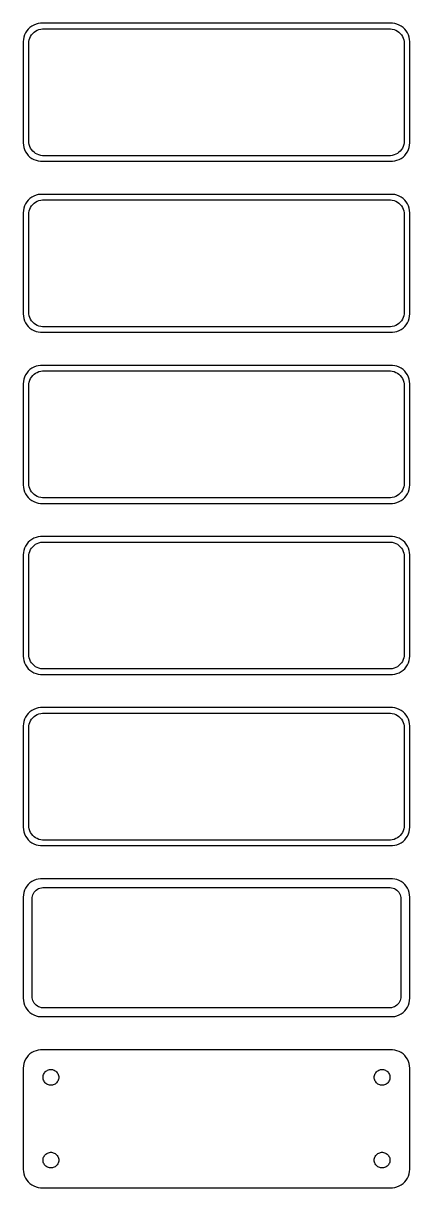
# Model space of a CAD drawing. Header units: metres. Extents: x -52 to 52, y 679 to 1367.
# Drawn here: x -52.5 to 52.5, y 678.8 to 995.2 of the extents above; entities that cross this region are included whole.
import ezdxf

# ---------------------------------------------------------------- set-up
doc = ezdxf.new("R2010")
doc.units = ezdxf.units.M

msp = doc.modelspace()

# ---------------------------------------------------------------- linework, layer by layer
for p, q in [((-50.6871, 994.103), (-51.1448, 993.673)), ((-50.1791, 994.472), (-50.6871, 994.103)), ((-49.6289, 994.774), (-50.1791, 994.472)), ((-49.0451, 995.005), (-49.6289, 994.774)), ((-48.4369, 995.161), (-49.0451, 995.005)), ((-47.8139, 995.24), (-48.4369, 995.161)), ((47.8139, 995.24), (-47.8139, 995.24)), ((48.4369, 995.161), (47.8139, 995.24)), ((49.0451, 995.005), (48.4369, 995.161)), ((49.6289, 994.774), (49.0451, 995.005)), ((50.1791, 994.472), (49.6289, 994.774)), ((50.6871, 994.103), (50.1791, 994.472)), ((51.1448, 993.673), (50.6871, 994.103)), ((-52.4606, 990.877), (-52.5, 990.25)), ((-52.3429, 991.493), (-52.4606, 990.877)), ((-52.1489, 992.091), (-52.3429, 991.493)), ((-51.8815, 992.659), (-52.1489, 992.091)), ((-51.5451, 993.189), (-51.8815, 992.659)), ((-51.1448, 993.673), (-51.5451, 993.189)), ((-50.9685, 990.251), (-50.8743, 990.745)), ((-50.8743, 990.745), (-50.7191, 991.222)), ((-50.7191, 991.222), (-50.5052, 991.677)), ((-50.5052, 991.677), (-50.2361, 992.101)), ((-50.2361, 992.101), (-49.9159, 992.488)), ((-49.9159, 992.488), (-49.5497, 992.832)), ((-49.5497, 992.832), (-49.1433, 993.127)), ((-49.1433, 993.127), (-48.7031, 993.369)), ((-48.7031, 993.369), (-48.2361, 993.554)), ((-48.2361, 993.554), (-47.7495, 993.679)), ((-47.7495, 993.679), (-47.2512, 993.742)), ((-47.2512, 993.742), (47.2512, 993.742)), ((47.2512, 993.742), (47.7495, 993.679)), ((47.7495, 993.679), (48.2361, 993.554)), ((48.2361, 993.554), (48.7031, 993.369)), ((48.7031, 993.369), (49.1433, 993.127)), ((49.1433, 993.127), (49.5497, 992.832)), ((49.5497, 992.832), (49.9159, 992.488)), ((49.9159, 992.488), (50.2361, 992.101)), ((50.2361, 992.101), (50.5052, 991.677)), ((50.5052, 991.677), (50.7191, 991.222)), ((50.7191, 991.222), (50.8743, 990.745)), ((50.8743, 990.745), (50.9685, 990.251)), ((51.5451, 993.189), (51.1448, 993.673)), ((51.8815, 992.659), (51.5451, 993.189)), ((52.1489, 992.091), (51.8815, 992.659)), ((52.3429, 991.493), (52.1489, 992.091)), ((52.4606, 990.877), (52.3429, 991.493)), ((52.5, 990.25), (52.4606, 990.877)), ((-52.5, 990.25), (-52.5, 962.75)), ((-51, 989.75), (-50.9685, 990.251)), ((-51, 963.25), (-51, 989.75)), ((50.9685, 990.251), (51, 989.75)), ((51, 989.75), (51, 963.25)), ((52.5, 962.75), (52.5, 990.25)), ((-52.5, 962.75), (-52.4606, 962.123)), ((-52.4606, 962.123), (-52.3429, 961.507)), ((-50.9685, 962.749), (-51, 963.25)), ((-50.8743, 962.255), (-50.9685, 962.749)), ((-50.7191, 961.778), (-50.8743, 962.255)), ((50.8743, 962.255), (50.7191, 961.778)), ((50.9685, 962.749), (50.8743, 962.255)), ((51, 963.25), (50.9685, 962.749)), ((52.3429, 961.507), (52.4606, 962.123)), ((52.4606, 962.123), (52.5, 962.75)), ((-52.3429, 961.507), (-52.1489, 960.909)), ((-52.1489, 960.909), (-51.8815, 960.341)), ((-51.8815, 960.341), (-51.5451, 959.811)), ((-51.5451, 959.811), (-51.1448, 959.327)), ((-51.1448, 959.327), (-50.6871, 958.897)), ((-50.5052, 961.323), (-50.7191, 961.778)), ((-50.2361, 960.899), (-50.5052, 961.323)), ((-49.9159, 960.512), (-50.2361, 960.899)), ((-49.5497, 960.168), (-49.9159, 960.512)), ((-49.1433, 959.873), (-49.5497, 960.168)), ((-48.7031, 959.631), (-49.1433, 959.873)), ((-48.2361, 959.446), (-48.7031, 959.631)), ((-47.7495, 959.321), (-48.2361, 959.446)), ((-47.2512, 959.258), (-47.7495, 959.321)), ((47.2512, 959.258), (-47.2512, 959.258)), ((47.7495, 959.321), (47.2512, 959.258)), ((48.2361, 959.446), (47.7495, 959.321)), ((48.7031, 959.631), (48.2361, 959.446)), ((49.1433, 959.873), (48.7031, 959.631)), ((49.5497, 960.168), (49.1433, 959.873)), ((49.9159, 960.512), (49.5497, 960.168)), ((50.2361, 960.899), (49.9159, 960.512)), ((50.5052, 961.323), (50.2361, 960.899)), ((50.7191, 961.778), (50.5052, 961.323)), ((50.6871, 958.897), (51.1448, 959.327)), ((51.1448, 959.327), (51.5451, 959.811)), ((51.5451, 959.811), (51.8815, 960.341)), ((51.8815, 960.341), (52.1489, 960.909)), ((52.1489, 960.909), (52.3429, 961.507)), ((-50.6871, 958.897), (-50.1791, 958.528)), ((-50.1791, 958.528), (-49.6289, 958.226)), ((-49.6289, 958.226), (-49.0451, 957.995)), ((-49.0451, 957.995), (-48.4369, 957.839)), ((-48.4369, 957.839), (-47.8139, 957.76)), ((-47.8139, 957.76), (47.8139, 957.76)), ((47.8139, 957.76), (48.4369, 957.839)), ((48.4369, 957.839), (49.0451, 957.995)), ((49.0451, 957.995), (49.6289, 958.226)), ((49.6289, 958.226), (50.1791, 958.528)), ((50.1791, 958.528), (50.6871, 958.897)), ((-51.5451, 946.689), (-51.8815, 946.159)), ((-51.1448, 947.173), (-51.5451, 946.689)), ((-50.6871, 947.603), (-51.1448, 947.173)), ((-50.1791, 947.972), (-50.6871, 947.603)), ((-49.6289, 948.274), (-50.1791, 947.972)), ((-49.9159, 945.988), (-49.5497, 946.332)), ((-49.0451, 948.505), (-49.6289, 948.274)), ((-49.5497, 946.332), (-49.1433, 946.627)), ((-49.1433, 946.627), (-48.7031, 946.869)), ((-48.4369, 948.661), (-49.0451, 948.505)), ((-48.7031, 946.869), (-48.2361, 947.054)), ((-47.8139, 948.74), (-48.4369, 948.661)), ((-48.2361, 947.054), (-47.7495, 947.179)), ((47.8139, 948.74), (-47.8139, 948.74)), ((-47.7495, 947.179), (-47.2512, 947.242)), ((-47.2512, 947.242), (47.2512, 947.242)), ((47.2512, 947.242), (47.7495, 947.179)), ((47.7495, 947.179), (48.2361, 947.054)), ((48.4369, 948.661), (47.8139, 948.74)), ((48.2361, 947.054), (48.7031, 946.869)), ((49.0451, 948.505), (48.4369, 948.661)), ((48.7031, 946.869), (49.1433, 946.627)), ((49.6289, 948.274), (49.0451, 948.505)), ((49.1433, 946.627), (49.5497, 946.332)), ((49.5497, 946.332), (49.9159, 945.988)), ((50.1791, 947.972), (49.6289, 948.274)), ((50.6871, 947.603), (50.1791, 947.972)), ((51.1448, 947.173), (50.6871, 947.603)), ((51.5451, 946.689), (51.1448, 947.173)), ((51.8815, 946.159), (51.5451, 946.689)), ((-52.4606, 944.377), (-52.5, 943.75)), ((-52.5, 943.75), (-52.5, 916.25)), ((-52.3429, 944.993), (-52.4606, 944.377)), ((-52.1489, 945.591), (-52.3429, 944.993)), ((-51.8815, 946.159), (-52.1489, 945.591)), ((-51, 943.25), (-50.9685, 943.751)), ((-51, 916.75), (-51, 943.25)), ((-50.9685, 943.751), (-50.8743, 944.245)), ((-50.8743, 944.245), (-50.7191, 944.722)), ((-50.7191, 944.722), (-50.5052, 945.177)), ((-50.5052, 945.177), (-50.2361, 945.601)), ((-50.2361, 945.601), (-49.9159, 945.988)), ((49.9159, 945.988), (50.2361, 945.601)), ((50.2361, 945.601), (50.5052, 945.177)), ((50.5052, 945.177), (50.7191, 944.722)), ((50.7191, 944.722), (50.8743, 944.245)), ((50.8743, 944.245), (50.9685, 943.751)), ((50.9685, 943.751), (51, 943.25)), ((51, 943.25), (51, 916.75)), ((52.1489, 945.591), (51.8815, 946.159)), ((52.3429, 944.993), (52.1489, 945.591)), ((52.4606, 944.377), (52.3429, 944.993)), ((52.5, 943.75), (52.4606, 944.377)), ((52.5, 916.25), (52.5, 943.75)), ((-52.5, 916.25), (-52.4606, 915.623)), ((-52.4606, 915.623), (-52.3429, 915.007)), ((-52.3429, 915.007), (-52.1489, 914.409)), ((-50.9685, 916.249), (-51, 916.75)), ((-50.8743, 915.755), (-50.9685, 916.249)), ((-50.7191, 915.278), (-50.8743, 915.755)), ((-50.5052, 914.823), (-50.7191, 915.278)), ((-50.2361, 914.399), (-50.5052, 914.823)), ((50.5052, 914.823), (50.2361, 914.399)), ((50.7191, 915.278), (50.5052, 914.823)), ((50.8743, 915.755), (50.7191, 915.278)), ((50.9685, 916.249), (50.8743, 915.755)), ((51, 916.75), (50.9685, 916.249)), ((52.1489, 914.409), (52.3429, 915.007)), ((52.3429, 915.007), (52.4606, 915.623)), ((52.4606, 915.623), (52.5, 916.25)), ((-52.1489, 914.409), (-51.8815, 913.841)), ((-51.8815, 913.841), (-51.5451, 913.311)), ((-51.5451, 913.311), (-51.1448, 912.827)), ((-51.1448, 912.827), (-50.6871, 912.397)), ((-50.6871, 912.397), (-50.1791, 912.028)), ((-49.9159, 914.012), (-50.2361, 914.399)), ((-50.1791, 912.028), (-49.6289, 911.726)), ((-49.5497, 913.668), (-49.9159, 914.012)), ((-49.6289, 911.726), (-49.0451, 911.495)), ((-49.1433, 913.373), (-49.5497, 913.668)), ((-48.7031, 913.131), (-49.1433, 913.373)), ((-49.0451, 911.495), (-48.4369, 911.339)), ((-48.2361, 912.946), (-48.7031, 913.131)), ((-47.7495, 912.821), (-48.2361, 912.946)), ((-47.2512, 912.758), (-47.7495, 912.821)), ((47.2512, 912.758), (-47.2512, 912.758)), ((47.7495, 912.821), (47.2512, 912.758)), ((48.2361, 912.946), (47.7495, 912.821)), ((48.7031, 913.131), (48.2361, 912.946)), ((48.4369, 911.339), (49.0451, 911.495)), ((49.1433, 913.373), (48.7031, 913.131)), ((49.0451, 911.495), (49.6289, 911.726)), ((49.5497, 913.668), (49.1433, 913.373)), ((49.9159, 914.012), (49.5497, 913.668)), ((49.6289, 911.726), (50.1791, 912.028)), ((50.2361, 914.399), (49.9159, 914.012)), ((50.1791, 912.028), (50.6871, 912.397)), ((50.6871, 912.397), (51.1448, 912.827)), ((51.1448, 912.827), (51.5451, 913.311)), ((51.5451, 913.311), (51.8815, 913.841)), ((51.8815, 913.841), (52.1489, 914.409)), ((-48.4369, 911.339), (-47.8139, 911.26)), ((-47.8139, 911.26), (47.8139, 911.26)), ((47.8139, 911.26), (48.4369, 911.339)), ((-49.0451, 902.005), (-49.6289, 901.774)), ((-48.4369, 902.161), (-49.0451, 902.005)), ((-47.8139, 902.24), (-48.4369, 902.161)), ((47.8139, 902.24), (-47.8139, 902.24)), ((48.4369, 902.161), (47.8139, 902.24)), ((49.0451, 902.005), (48.4369, 902.161)), ((49.6289, 901.774), (49.0451, 902.005)), ((-52.1489, 899.091), (-52.3429, 898.493)), ((-51.8815, 899.659), (-52.1489, 899.091)), ((-51.5451, 900.189), (-51.8815, 899.659)), ((-51.1448, 900.673), (-51.5451, 900.189)), ((-50.6871, 901.103), (-51.1448, 900.673)), ((-50.1791, 901.472), (-50.6871, 901.103)), ((-50.5052, 898.677), (-50.2361, 899.101)), ((-50.2361, 899.101), (-49.9159, 899.488)), ((-49.6289, 901.774), (-50.1791, 901.472)), ((-49.9159, 899.488), (-49.5497, 899.832)), ((-49.5497, 899.832), (-49.1433, 900.127)), ((-49.1433, 900.127), (-48.7031, 900.369)), ((-48.7031, 900.369), (-48.2361, 900.554)), ((-48.2361, 900.554), (-47.7495, 900.679)), ((-47.7495, 900.679), (-47.2512, 900.742)), ((-47.2512, 900.742), (47.2512, 900.742)), ((47.2512, 900.742), (47.7495, 900.679)), ((47.7495, 900.679), (48.2361, 900.554)), ((48.2361, 900.554), (48.7031, 900.369)), ((48.7031, 900.369), (49.1433, 900.127)), ((49.1433, 900.127), (49.5497, 899.832)), ((49.5497, 899.832), (49.9159, 899.488)), ((50.1791, 901.472), (49.6289, 901.774)), ((49.9159, 899.488), (50.2361, 899.101)), ((50.6871, 901.103), (50.1791, 901.472)), ((50.2361, 899.101), (50.5052, 898.677)), ((51.1448, 900.673), (50.6871, 901.103)), ((51.5451, 900.189), (51.1448, 900.673)), ((51.8815, 899.659), (51.5451, 900.189)), ((52.1489, 899.091), (51.8815, 899.659)), ((52.3429, 898.493), (52.1489, 899.091)), ((-52.4606, 897.877), (-52.5, 897.25)), ((-52.5, 897.25), (-52.5, 869.75)), ((-52.3429, 898.493), (-52.4606, 897.877)), ((-51, 896.75), (-50.9685, 897.251)), ((-51, 870.25), (-51, 896.75)), ((-50.9685, 897.251), (-50.8743, 897.745)), ((-50.8743, 897.745), (-50.7191, 898.222)), ((-50.7191, 898.222), (-50.5052, 898.677)), ((50.5052, 898.677), (50.7191, 898.222)), ((50.7191, 898.222), (50.8743, 897.745)), ((50.8743, 897.745), (50.9685, 897.251)), ((50.9685, 897.251), (51, 896.75)), ((51, 896.75), (51, 870.25)), ((52.4606, 897.877), (52.3429, 898.493)), ((52.5, 897.25), (52.4606, 897.877)), ((52.5, 869.75), (52.5, 897.25)), ((-52.5, 869.75), (-52.4606, 869.123)), ((-52.4606, 869.123), (-52.3429, 868.507)), ((-52.3429, 868.507), (-52.1489, 867.909)), ((-52.1489, 867.909), (-51.8815, 867.341)), ((-51.8815, 867.341), (-51.5451, 866.811)), ((-50.9685, 869.749), (-51, 870.25)), ((-50.8743, 869.255), (-50.9685, 869.749)), ((-50.7191, 868.778), (-50.8743, 869.255)), ((-50.5052, 868.323), (-50.7191, 868.778)), ((-50.2361, 867.899), (-50.5052, 868.323)), ((-49.9159, 867.512), (-50.2361, 867.899)), ((-49.5497, 867.168), (-49.9159, 867.512)), ((-49.1433, 866.873), (-49.5497, 867.168)), ((49.5497, 867.168), (49.1433, 866.873)), ((49.9159, 867.512), (49.5497, 867.168)), ((50.2361, 867.899), (49.9159, 867.512)), ((50.5052, 868.323), (50.2361, 867.899)), ((50.7191, 868.778), (50.5052, 868.323)), ((50.8743, 869.255), (50.7191, 868.778)), ((50.9685, 869.749), (50.8743, 869.255)), ((51, 870.25), (50.9685, 869.749)), ((51.5451, 866.811), (51.8815, 867.341)), ((51.8815, 867.341), (52.1489, 867.909)), ((52.1489, 867.909), (52.3429, 868.507)), ((52.3429, 868.507), (52.4606, 869.123)), ((52.4606, 869.123), (52.5, 869.75)), ((-51.5451, 866.811), (-51.1448, 866.327)), ((-51.1448, 866.327), (-50.6871, 865.897)), ((-50.6871, 865.897), (-50.1791, 865.528)), ((-50.1791, 865.528), (-49.6289, 865.226)), ((-49.6289, 865.226), (-49.0451, 864.995)), ((-48.7031, 866.631), (-49.1433, 866.873)), ((-49.0451, 864.995), (-48.4369, 864.839)), ((-48.2361, 866.446), (-48.7031, 866.631)), ((-48.4369, 864.839), (-47.8139, 864.76)), ((-47.7495, 866.321), (-48.2361, 866.446)), ((-47.8139, 864.76), (47.8139, 864.76)), ((-47.2512, 866.258), (-47.7495, 866.321)), ((47.2512, 866.258), (-47.2512, 866.258)), ((47.7495, 866.321), (47.2512, 866.258)), ((48.2361, 866.446), (47.7495, 866.321)), ((47.8139, 864.76), (48.4369, 864.839)), ((48.7031, 866.631), (48.2361, 866.446)), ((48.4369, 864.839), (49.0451, 864.995)), ((49.1433, 866.873), (48.7031, 866.631)), ((49.0451, 864.995), (49.6289, 865.226)), ((49.6289, 865.226), (50.1791, 865.528)), ((50.1791, 865.528), (50.6871, 865.897)), ((50.6871, 865.897), (51.1448, 866.327)), ((51.1448, 866.327), (51.5451, 866.811)), ((-50.6871, 854.603), (-51.1448, 854.173)), ((-50.1791, 854.972), (-50.6871, 854.603)), ((-49.6289, 855.274), (-50.1791, 854.972)), ((-49.0451, 855.505), (-49.6289, 855.274)), ((-48.4369, 855.661), (-49.0451, 855.505)), ((-47.8139, 855.74), (-48.4369, 855.661)), ((47.8139, 855.74), (-47.8139, 855.74)), ((48.4369, 855.661), (47.8139, 855.74)), ((49.0451, 855.505), (48.4369, 855.661)), ((49.6289, 855.274), (49.0451, 855.505)), ((50.1791, 854.972), (49.6289, 855.274)), ((50.6871, 854.603), (50.1791, 854.972)), ((51.1448, 854.173), (50.6871, 854.603)), ((-52.4606, 851.377), (-52.5, 850.75)), ((-52.3429, 851.993), (-52.4606, 851.377)), ((-52.1489, 852.591), (-52.3429, 851.993)), ((-51.8815, 853.159), (-52.1489, 852.591)), ((-51.5451, 853.689), (-51.8815, 853.159)), ((-51.1448, 854.173), (-51.5451, 853.689)), ((-50.8743, 851.245), (-50.7191, 851.722)), ((-50.7191, 851.722), (-50.5052, 852.177)), ((-50.5052, 852.177), (-50.2361, 852.601)), ((-50.2361, 852.601), (-49.9159, 852.988)), ((-49.9159, 852.988), (-49.5497, 853.332)), ((-49.5497, 853.332), (-49.1433, 853.627)), ((-49.1433, 853.627), (-48.7031, 853.869)), ((-48.7031, 853.869), (-48.2361, 854.054)), ((-48.2361, 854.054), (-47.7495, 854.179)), ((-47.7495, 854.179), (-47.2512, 854.242)), ((-47.2512, 854.242), (47.2512, 854.242)), ((47.2512, 854.242), (47.7495, 854.179)), ((47.7495, 854.179), (48.2361, 854.054)), ((48.2361, 854.054), (48.7031, 853.869)), ((48.7031, 853.869), (49.1433, 853.627)), ((49.1433, 853.627), (49.5497, 853.332)), ((49.5497, 853.332), (49.9159, 852.988)), ((49.9159, 852.988), (50.2361, 852.601)), ((50.2361, 852.601), (50.5052, 852.177)), ((50.5052, 852.177), (50.7191, 851.722)), ((50.7191, 851.722), (50.8743, 851.245)), ((51.5451, 853.689), (51.1448, 854.173)), ((51.8815, 853.159), (51.5451, 853.689)), ((52.1489, 852.591), (51.8815, 853.159)), ((52.3429, 851.993), (52.1489, 852.591)), ((52.4606, 851.377), (52.3429, 851.993)), ((52.5, 850.75), (52.4606, 851.377)), ((-52.5, 850.75), (-52.5, 823.25)), ((-51, 850.25), (-50.9685, 850.751)), ((-51, 823.75), (-51, 850.25)), ((-50.9685, 850.751), (-50.8743, 851.245)), ((50.8743, 851.245), (50.9685, 850.751)), ((50.9685, 850.751), (51, 850.25)), ((51, 850.25), (51, 823.75)), ((52.5, 823.25), (52.5, 850.75)), ((-52.5, 823.25), (-52.4606, 822.623)), ((-50.9685, 823.249), (-51, 823.75)), ((-50.8743, 822.755), (-50.9685, 823.249)), ((50.9685, 823.249), (50.8743, 822.755)), ((51, 823.75), (50.9685, 823.249)), ((52.4606, 822.623), (52.5, 823.25)), ((-52.4606, 822.623), (-52.3429, 822.007)), ((-52.3429, 822.007), (-52.1489, 821.409)), ((-52.1489, 821.409), (-51.8815, 820.841)), ((-51.8815, 820.841), (-51.5451, 820.311)), ((-51.5451, 820.311), (-51.1448, 819.827)), ((-51.1448, 819.827), (-50.6871, 819.397)), ((-50.7191, 822.278), (-50.8743, 822.755)), ((-50.5052, 821.823), (-50.7191, 822.278)), ((-50.2361, 821.399), (-50.5052, 821.823)), ((-49.9159, 821.012), (-50.2361, 821.399)), ((-49.5497, 820.668), (-49.9159, 821.012)), ((-49.1433, 820.373), (-49.5497, 820.668)), ((-48.7031, 820.131), (-49.1433, 820.373)), ((-48.2361, 819.946), (-48.7031, 820.131)), ((-47.7495, 819.821), (-48.2361, 819.946)), ((-47.2512, 819.758), (-47.7495, 819.821)), ((47.2512, 819.758), (-47.2512, 819.758)), ((47.7495, 819.821), (47.2512, 819.758)), ((48.2361, 819.946), (47.7495, 819.821)), ((48.7031, 820.131), (48.2361, 819.946)), ((49.1433, 820.373), (48.7031, 820.131)), ((49.5497, 820.668), (49.1433, 820.373)), ((49.9159, 821.012), (49.5497, 820.668)), ((50.2361, 821.399), (49.9159, 821.012)), ((50.5052, 821.823), (50.2361, 821.399)), ((50.7191, 822.278), (50.5052, 821.823)), ((50.6871, 819.397), (51.1448, 819.827)), ((50.8743, 822.755), (50.7191, 822.278)), ((51.1448, 819.827), (51.5451, 820.311)), ((51.5451, 820.311), (51.8815, 820.841)), ((51.8815, 820.841), (52.1489, 821.409)), ((52.1489, 821.409), (52.3429, 822.007)), ((52.3429, 822.007), (52.4606, 822.623)), ((-50.6871, 819.397), (-50.1791, 819.028)), ((-50.1791, 819.028), (-49.6289, 818.726)), ((-49.6289, 818.726), (-49.0451, 818.495)), ((-49.0451, 818.495), (-48.4369, 818.339)), ((-48.4369, 818.339), (-47.8139, 818.26)), ((-47.8139, 818.26), (47.8139, 818.26)), ((47.8139, 818.26), (48.4369, 818.339)), ((48.4369, 818.339), (49.0451, 818.495)), ((49.0451, 818.495), (49.6289, 818.726)), ((49.6289, 818.726), (50.1791, 819.028)), ((50.1791, 819.028), (50.6871, 819.397)), ((-51.5451, 807.189), (-51.8815, 806.659)), ((-51.1448, 807.673), (-51.5451, 807.189)), ((-50.6871, 808.103), (-51.1448, 807.673)), ((-50.1791, 808.472), (-50.6871, 808.103)), ((-49.6289, 808.774), (-50.1791, 808.472)), ((-49.0451, 809.005), (-49.6289, 808.774)), ((-49.5497, 806.832), (-49.1433, 807.127)), ((-49.1433, 807.127), (-48.7031, 807.369)), ((-48.4369, 809.161), (-49.0451, 809.005)), ((-48.7031, 807.369), (-48.2361, 807.554)), ((-47.8139, 809.24), (-48.4369, 809.161)), ((-48.2361, 807.554), (-47.7495, 807.679)), ((47.8139, 809.24), (-47.8139, 809.24)), ((-47.7495, 807.679), (-47.2512, 807.742)), ((-47.2512, 807.742), (47.2512, 807.742)), ((47.2512, 807.742), (47.7495, 807.679)), ((47.7495, 807.679), (48.2361, 807.554)), ((48.4369, 809.161), (47.8139, 809.24)), ((48.2361, 807.554), (48.7031, 807.369)), ((49.0451, 809.005), (48.4369, 809.161)), ((48.7031, 807.369), (49.1433, 807.127)), ((49.6289, 808.774), (49.0451, 809.005)), ((49.1433, 807.127), (49.5497, 806.832)), ((50.1791, 808.472), (49.6289, 808.774)), ((50.6871, 808.103), (50.1791, 808.472)), ((51.1448, 807.673), (50.6871, 808.103)), ((51.5451, 807.189), (51.1448, 807.673)), ((51.8815, 806.659), (51.5451, 807.189)), ((-52.4606, 804.877), (-52.5, 804.25)), ((-52.5, 804.25), (-52.5, 776.75)), ((-52.3429, 805.493), (-52.4606, 804.877)), ((-52.1489, 806.091), (-52.3429, 805.493)), ((-51.8815, 806.659), (-52.1489, 806.091)), ((-51, 803.75), (-50.9685, 804.251)), ((-50.9685, 804.251), (-50.8743, 804.745)), ((-50.8743, 804.745), (-50.7191, 805.222)), ((-50.7191, 805.222), (-50.5052, 805.677)), ((-50.5052, 805.677), (-50.2361, 806.101)), ((-50.2361, 806.101), (-49.9159, 806.488)), ((-49.9159, 806.488), (-49.5497, 806.832)), ((49.5497, 806.832), (49.9159, 806.488)), ((49.9159, 806.488), (50.2361, 806.101)), ((50.2361, 806.101), (50.5052, 805.677)), ((50.5052, 805.677), (50.7191, 805.222)), ((50.7191, 805.222), (50.8743, 804.745)), ((50.8743, 804.745), (50.9685, 804.251)), ((50.9685, 804.251), (51, 803.75)), ((52.1489, 806.091), (51.8815, 806.659)), ((52.3429, 805.493), (52.1489, 806.091)), ((52.4606, 804.877), (52.3429, 805.493)), ((52.5, 804.25), (52.4606, 804.877)), ((52.5, 776.75), (52.5, 804.25)), ((-51, 777.25), (-51, 803.75)), ((51, 803.75), (51, 777.25)), ((-52.5, 776.75), (-52.4606, 776.123)), ((-52.4606, 776.123), (-52.3429, 775.507)), ((-52.3429, 775.507), (-52.1489, 774.909)), ((-50.9685, 776.749), (-51, 777.25)), ((-50.8743, 776.255), (-50.9685, 776.749)), ((-50.7191, 775.778), (-50.8743, 776.255)), ((-50.5052, 775.323), (-50.7191, 775.778)), ((50.7191, 775.778), (50.5052, 775.323)), ((50.8743, 776.255), (50.7191, 775.778)), ((50.9685, 776.749), (50.8743, 776.255)), ((51, 777.25), (50.9685, 776.749)), ((52.1489, 774.909), (52.3429, 775.507)), ((52.3429, 775.507), (52.4606, 776.123)), ((52.4606, 776.123), (52.5, 776.75)), ((-52.1489, 774.909), (-51.8815, 774.341)), ((-51.8815, 774.341), (-51.5451, 773.811)), ((-51.5451, 773.811), (-51.1448, 773.327)), ((-51.1448, 773.327), (-50.6871, 772.897)), ((-50.6871, 772.897), (-50.1791, 772.528)), ((-50.2361, 774.899), (-50.5052, 775.323)), ((-49.9159, 774.512), (-50.2361, 774.899)), ((-50.1791, 772.528), (-49.6289, 772.226)), ((-49.5497, 774.168), (-49.9159, 774.512)), ((-49.6289, 772.226), (-49.0451, 771.995)), ((-49.1433, 773.873), (-49.5497, 774.168)), ((-48.7031, 773.631), (-49.1433, 773.873)), ((-48.2361, 773.446), (-48.7031, 773.631)), ((-47.7495, 773.321), (-48.2361, 773.446)), ((-47.2512, 773.258), (-47.7495, 773.321)), ((47.2512, 773.258), (-47.2512, 773.258)), ((47.7495, 773.321), (47.2512, 773.258)), ((48.2361, 773.446), (47.7495, 773.321)), ((48.7031, 773.631), (48.2361, 773.446)), ((49.1433, 773.873), (48.7031, 773.631)), ((49.0451, 771.995), (49.6289, 772.226)), ((49.5497, 774.168), (49.1433, 773.873)), ((49.9159, 774.512), (49.5497, 774.168)), ((49.6289, 772.226), (50.1791, 772.528)), ((50.2361, 774.899), (49.9159, 774.512)), ((50.1791, 772.528), (50.6871, 772.897)), ((50.5052, 775.323), (50.2361, 774.899)), ((50.6871, 772.897), (51.1448, 773.327)), ((51.1448, 773.327), (51.5451, 773.811)), ((51.5451, 773.811), (51.8815, 774.341)), ((51.8815, 774.341), (52.1489, 774.909)), ((-49.0451, 771.995), (-48.4369, 771.839)), ((-48.4369, 771.839), (-47.8139, 771.76)), ((-47.8139, 771.76), (47.8139, 771.76)), ((47.8139, 771.76), (48.4369, 771.839)), ((48.4369, 771.839), (49.0451, 771.995)), ((-47.8139, 762.74), (-48.4369, 762.661)), ((47.8139, 762.74), (-47.8139, 762.74)), ((48.4369, 762.661), (47.8139, 762.74)), ((-52.1489, 759.591), (-52.3429, 758.993)), ((-51.8815, 760.159), (-52.1489, 759.591)), ((-51.5451, 760.689), (-51.8815, 760.159)), ((-51.1448, 761.173), (-51.5451, 760.689)), ((-50.6871, 761.603), (-51.1448, 761.173)), ((-50.1791, 761.972), (-50.6871, 761.603)), ((-49.6289, 762.274), (-50.1791, 761.972)), ((-49.0451, 762.505), (-49.6289, 762.274)), ((-49.2692, 759.381), (-48.9842, 759.649)), ((-48.4369, 762.661), (-49.0451, 762.505)), ((-48.9842, 759.649), (-48.668, 759.878)), ((-48.668, 759.878), (-48.3254, 760.067)), ((-48.3254, 760.067), (-47.9619, 760.211)), ((-47.9619, 760.211), (-47.5833, 760.308)), ((-47.5833, 760.308), (-47.1954, 760.357)), ((-47.1954, 760.357), (47.1954, 760.357)), ((47.1954, 760.357), (47.5833, 760.308)), ((47.5833, 760.308), (47.9619, 760.211)), ((47.9619, 760.211), (48.3254, 760.067)), ((48.3254, 760.067), (48.668, 759.878)), ((49.0451, 762.505), (48.4369, 762.661)), ((48.668, 759.878), (48.9842, 759.649)), ((48.9842, 759.649), (49.2692, 759.381)), ((49.6289, 762.274), (49.0451, 762.505)), ((50.1791, 761.972), (49.6289, 762.274)), ((50.6871, 761.603), (50.1791, 761.972)), ((51.1448, 761.173), (50.6871, 761.603)), ((51.5451, 760.689), (51.1448, 761.173)), ((51.8815, 760.159), (51.5451, 760.689)), ((52.1489, 759.591), (51.8815, 760.159)), ((52.3429, 758.993), (52.1489, 759.591)), ((-52.4606, 758.377), (-52.5, 757.75)), ((-52.5, 757.75), (-52.5, 730.25)), ((-52.3429, 758.993), (-52.4606, 758.377)), ((-50.1129, 757.25), (-50.0884, 757.64)), ((-50.1129, 730.75), (-50.1129, 757.25)), ((-50.0884, 757.64), (-50.0151, 758.024)), ((-50.0151, 758.024), (-49.8943, 758.396)), ((-49.8943, 758.396), (-49.7279, 758.75)), ((-49.7279, 758.75), (-49.5184, 759.08)), ((-49.5184, 759.08), (-49.2692, 759.381)), ((49.2692, 759.381), (49.5184, 759.08)), ((49.5184, 759.08), (49.7279, 758.75)), ((49.7279, 758.75), (49.8943, 758.396)), ((49.8943, 758.396), (50.0151, 758.024)), ((50.0151, 758.024), (50.0884, 757.64)), ((50.0884, 757.64), (50.1129, 757.25)), ((50.1129, 757.25), (50.1129, 730.75)), ((52.4606, 758.377), (52.3429, 758.993)), ((52.5, 757.75), (52.4606, 758.377)), ((52.5, 730.25), (52.5, 757.75)), ((-52.5, 730.25), (-52.4606, 729.623)), ((-52.4606, 729.623), (-52.3429, 729.007)), ((-52.3429, 729.007), (-52.1489, 728.409)), ((-52.1489, 728.409), (-51.8815, 727.841)), ((-50.0884, 730.36), (-50.1129, 730.75)), ((-50.0151, 729.976), (-50.0884, 730.36)), ((-49.8943, 729.604), (-50.0151, 729.976)), ((-49.7279, 729.25), (-49.8943, 729.604)), ((-49.5184, 728.92), (-49.7279, 729.25)), ((-49.2692, 728.619), (-49.5184, 728.92)), ((-48.9842, 728.351), (-49.2692, 728.619)), ((-48.668, 728.122), (-48.9842, 728.351)), ((-48.3254, 727.933), (-48.668, 728.122)), ((-47.9619, 727.789), (-48.3254, 727.933)), ((48.3254, 727.933), (47.9619, 727.789)), ((48.668, 728.122), (48.3254, 727.933)), ((48.9842, 728.351), (48.668, 728.122)), ((49.2692, 728.619), (48.9842, 728.351)), ((49.5184, 728.92), (49.2692, 728.619)), ((49.7279, 729.25), (49.5184, 728.92)), ((49.8943, 729.604), (49.7279, 729.25)), ((50.0151, 729.976), (49.8943, 729.604)), ((50.0884, 730.36), (50.0151, 729.976)), ((50.1129, 730.75), (50.0884, 730.36)), ((51.8815, 727.841), (52.1489, 728.409)), ((52.1489, 728.409), (52.3429, 729.007)), ((52.3429, 729.007), (52.4606, 729.623)), ((52.4606, 729.623), (52.5, 730.25)), ((-51.8815, 727.841), (-51.5451, 727.311)), ((-51.5451, 727.311), (-51.1448, 726.827)), ((-51.1448, 726.827), (-50.6871, 726.397)), ((-50.6871, 726.397), (-50.1791, 726.028)), ((-50.1791, 726.028), (-49.6289, 725.726)), ((-49.6289, 725.726), (-49.0451, 725.495)), ((-49.0451, 725.495), (-48.4369, 725.339)), ((-48.4369, 725.339), (-47.8139, 725.26)), ((-47.5833, 727.692), (-47.9619, 727.789)), ((-47.8139, 725.26), (47.8139, 725.26)), ((-47.1954, 727.643), (-47.5833, 727.692)), ((47.1954, 727.643), (-47.1954, 727.643)), ((47.5833, 727.692), (47.1954, 727.643)), ((47.9619, 727.789), (47.5833, 727.692)), ((47.8139, 725.26), (48.4369, 725.339)), ((48.4369, 725.339), (49.0451, 725.495)), ((49.0451, 725.495), (49.6289, 725.726)), ((49.6289, 725.726), (50.1791, 726.028)), ((50.1791, 726.028), (50.6871, 726.397)), ((50.6871, 726.397), (51.1448, 726.827)), ((51.1448, 726.827), (51.5451, 727.311)), ((51.5451, 727.311), (51.8815, 727.841)), ((-50.1791, 715.472), (-50.6871, 715.103)), ((-49.6289, 715.774), (-50.1791, 715.472)), ((-49.0451, 716.005), (-49.6289, 715.774)), ((-48.4369, 716.161), (-49.0451, 716.005)), ((-47.8139, 716.24), (-48.4369, 716.161)), ((47.8139, 716.24), (-47.8139, 716.24)), ((48.4369, 716.161), (47.8139, 716.24)), ((49.0451, 716.005), (48.4369, 716.161)), ((49.6289, 715.774), (49.0451, 716.005)), ((50.1791, 715.472), (49.6289, 715.774)), ((50.6871, 715.103), (50.1791, 715.472)), ((-52.3429, 712.493), (-52.4606, 711.877)), ((-52.1489, 713.091), (-52.3429, 712.493)), ((-51.8815, 713.659), (-52.1489, 713.091)), ((-51.5451, 714.189), (-51.8815, 713.659)), ((-51.1448, 714.673), (-51.5451, 714.189)), ((-50.6871, 715.103), (-51.1448, 714.673)), ((51.1448, 714.673), (50.6871, 715.103)), ((51.5451, 714.189), (51.1448, 714.673)), ((51.8815, 713.659), (51.5451, 714.189)), ((52.1489, 713.091), (51.8815, 713.659)), ((52.3429, 712.493), (52.1489, 713.091)), ((52.4606, 711.877), (52.3429, 712.493)), ((-52.4606, 711.877), (-52.5, 711.25)), ((-52.5, 711.25), (-52.5, 683.75)), ((-47.1353, 708.75), (-47.1185, 709.018)), ((-47.1185, 709.018), (-47.0682, 709.281)), ((-47.0682, 709.281), (-46.9853, 709.536)), ((-46.9853, 709.536), (-46.8712, 709.779)), ((-46.8712, 709.779), (-46.7275, 710.005)), ((-46.7275, 710.005), (-46.5565, 710.212)), ((-46.5565, 710.212), (-46.3611, 710.395)), ((-46.3611, 710.395), (-46.1441, 710.553)), ((-46.1441, 710.553), (-45.9092, 710.682)), ((-45.9092, 710.682), (-45.6598, 710.781)), ((-45.6598, 710.781), (-45.4001, 710.847)), ((-45.4001, 710.847), (-45.1341, 710.881)), ((-45.1341, 710.881), (-44.8659, 710.881)), ((-44.8659, 710.881), (-44.5999, 710.847)), ((-44.5999, 710.847), (-44.3401, 710.781)), ((-44.3401, 710.781), (-44.0908, 710.682)), ((-44.0908, 710.682), (-43.8559, 710.553)), ((-43.8559, 710.553), (-43.6389, 710.395)), ((-43.6389, 710.395), (-43.4434, 710.212)), ((-43.4434, 710.212), (-43.2725, 710.005)), ((-43.2725, 710.005), (-43.1288, 709.779)), ((-43.1288, 709.779), (-43.0146, 709.536)), ((-43.0146, 709.536), (-42.9318, 709.281)), ((-42.9318, 709.281), (-42.8815, 709.018)), ((-42.8815, 709.018), (-42.8647, 708.75)), ((42.8647, 708.75), (42.8815, 709.018)), ((42.8815, 709.018), (42.9318, 709.281)), ((42.9318, 709.281), (43.0146, 709.536)), ((43.0146, 709.536), (43.1288, 709.779)), ((43.1288, 709.779), (43.2725, 710.005)), ((43.2725, 710.005), (43.4434, 710.212)), ((43.4434, 710.212), (43.6389, 710.395)), ((43.6389, 710.395), (43.8559, 710.553)), ((43.8559, 710.553), (44.0908, 710.682)), ((44.0908, 710.682), (44.3401, 710.781)), ((44.3401, 710.781), (44.5999, 710.847)), ((44.5999, 710.847), (44.8659, 710.881)), ((44.8659, 710.881), (45.1341, 710.881)), ((45.1341, 710.881), (45.4001, 710.847)), ((45.4001, 710.847), (45.6598, 710.781)), ((45.6598, 710.781), (45.9092, 710.682)), ((45.9092, 710.682), (46.1441, 710.553)), ((46.1441, 710.553), (46.3611, 710.395)), ((46.3611, 710.395), (46.5565, 710.212)), ((46.5565, 710.212), (46.7275, 710.005)), ((46.7275, 710.005), (46.8712, 709.779)), ((46.8712, 709.779), (46.9853, 709.536)), ((46.9853, 709.536), (47.0682, 709.281)), ((47.0682, 709.281), (47.1185, 709.018)), ((47.1185, 709.018), (47.1353, 708.75)), ((52.5, 711.25), (52.4606, 711.877)), ((52.5, 683.75), (52.5, 711.25)), ((-47.1185, 708.482), (-47.1353, 708.75)), ((-47.0682, 708.219), (-47.1185, 708.482)), ((-46.9853, 707.964), (-47.0682, 708.219)), ((-46.8712, 707.721), (-46.9853, 707.964)), ((-46.7275, 707.495), (-46.8712, 707.721)), ((-46.5565, 707.288), (-46.7275, 707.495)), ((-46.3611, 707.105), (-46.5565, 707.288)), ((-46.1441, 706.947), (-46.3611, 707.105)), ((-45.9092, 706.818), (-46.1441, 706.947)), ((-45.6598, 706.719), (-45.9092, 706.818)), ((-45.4001, 706.653), (-45.6598, 706.719)), ((-45.1341, 706.619), (-45.4001, 706.653)), ((-44.8659, 706.619), (-45.1341, 706.619)), ((-44.5999, 706.653), (-44.8659, 706.619)), ((-44.3401, 706.719), (-44.5999, 706.653)), ((-44.0908, 706.818), (-44.3401, 706.719)), ((-43.8559, 706.947), (-44.0908, 706.818)), ((-43.6389, 707.105), (-43.8559, 706.947)), ((-43.4434, 707.288), (-43.6389, 707.105)), ((-43.2725, 707.495), (-43.4434, 707.288)), ((-43.1288, 707.721), (-43.2725, 707.495)), ((-43.0146, 707.964), (-43.1288, 707.721)), ((-42.9318, 708.219), (-43.0146, 707.964)), ((-42.8815, 708.482), (-42.9318, 708.219)), ((-42.8647, 708.75), (-42.8815, 708.482)), ((42.8815, 708.482), (42.8647, 708.75)), ((42.9318, 708.219), (42.8815, 708.482)), ((43.0146, 707.964), (42.9318, 708.219)), ((43.1288, 707.721), (43.0146, 707.964)), ((43.2725, 707.495), (43.1288, 707.721)), ((43.4434, 707.288), (43.2725, 707.495)), ((43.6389, 707.105), (43.4434, 707.288)), ((43.8559, 706.947), (43.6389, 707.105)), ((44.0908, 706.818), (43.8559, 706.947)), ((44.3401, 706.719), (44.0908, 706.818)), ((44.5999, 706.653), (44.3401, 706.719)), ((44.8659, 706.619), (44.5999, 706.653)), ((45.1341, 706.619), (44.8659, 706.619)), ((45.4001, 706.653), (45.1341, 706.619)), ((45.6598, 706.719), (45.4001, 706.653)), ((45.9092, 706.818), (45.6598, 706.719)), ((46.1441, 706.947), (45.9092, 706.818)), ((46.3611, 707.105), (46.1441, 706.947)), ((46.5565, 707.288), (46.3611, 707.105)), ((46.7275, 707.495), (46.5565, 707.288)), ((46.8712, 707.721), (46.7275, 707.495)), ((46.9853, 707.964), (46.8712, 707.721)), ((47.0682, 708.219), (46.9853, 707.964)), ((47.1185, 708.482), (47.0682, 708.219)), ((47.1353, 708.75), (47.1185, 708.482)), ((-47.1185, 686.518), (-47.0682, 686.781)), ((-47.0682, 686.781), (-46.9853, 687.036)), ((-46.9853, 687.036), (-46.8712, 687.279)), ((-46.8712, 687.279), (-46.7275, 687.505)), ((-46.7275, 687.505), (-46.5565, 687.712)), ((-46.5565, 687.712), (-46.3611, 687.895)), ((-46.3611, 687.895), (-46.1441, 688.053)), ((-46.1441, 688.053), (-45.9092, 688.182)), ((-45.9092, 688.182), (-45.6598, 688.281)), ((-45.6598, 688.281), (-45.4001, 688.347)), ((-45.4001, 688.347), (-45.1341, 688.381)), ((-45.1341, 688.381), (-44.8659, 688.381)), ((-44.8659, 688.381), (-44.5999, 688.347)), ((-44.5999, 688.347), (-44.3401, 688.281)), ((-44.3401, 688.281), (-44.0908, 688.182)), ((-44.0908, 688.182), (-43.8559, 688.053)), ((-43.8559, 688.053), (-43.6389, 687.895)), ((-43.6389, 687.895), (-43.4434, 687.712)), ((-43.4434, 687.712), (-43.2725, 687.505)), ((-43.2725, 687.505), (-43.1288, 687.279)), ((-43.1288, 687.279), (-43.0146, 687.036)), ((-43.0146, 687.036), (-42.9318, 686.781)), ((-42.9318, 686.781), (-42.8815, 686.518)), ((42.8815, 686.518), (42.9318, 686.781)), ((42.9318, 686.781), (43.0146, 687.036)), ((43.0146, 687.036), (43.1288, 687.279)), ((43.1288, 687.279), (43.2725, 687.505)), ((43.2725, 687.505), (43.4434, 687.712)), ((43.4434, 687.712), (43.6389, 687.895)), ((43.6389, 687.895), (43.8559, 688.053)), ((43.8559, 688.053), (44.0908, 688.182)), ((44.0908, 688.182), (44.3401, 688.281)), ((44.3401, 688.281), (44.5999, 688.347)), ((44.5999, 688.347), (44.8659, 688.381)), ((44.8659, 688.381), (45.1341, 688.381)), ((45.1341, 688.381), (45.4001, 688.347)), ((45.4001, 688.347), (45.6598, 688.281)), ((45.6598, 688.281), (45.9092, 688.182)), ((45.9092, 688.182), (46.1441, 688.053)), ((46.1441, 688.053), (46.3611, 687.895)), ((46.3611, 687.895), (46.5565, 687.712)), ((46.5565, 687.712), (46.7275, 687.505)), ((46.7275, 687.505), (46.8712, 687.279)), ((46.8712, 687.279), (46.9853, 687.036)), ((46.9853, 687.036), (47.0682, 686.781)), ((47.0682, 686.781), (47.1185, 686.518)), ((-52.5, 683.75), (-52.4606, 683.123)), ((-47.1353, 686.25), (-47.1185, 686.518)), ((-47.1185, 685.982), (-47.1353, 686.25)), ((-47.0682, 685.719), (-47.1185, 685.982)), ((-46.9853, 685.464), (-47.0682, 685.719)), ((-46.8712, 685.221), (-46.9853, 685.464)), ((-46.7275, 684.995), (-46.8712, 685.221)), ((-46.5565, 684.788), (-46.7275, 684.995)), ((-46.3611, 684.605), (-46.5565, 684.788)), ((-46.1441, 684.447), (-46.3611, 684.605)), ((-45.9092, 684.318), (-46.1441, 684.447)), ((-45.6598, 684.219), (-45.9092, 684.318)), ((-45.4001, 684.153), (-45.6598, 684.219)), ((-45.1341, 684.119), (-45.4001, 684.153)), ((-44.8659, 684.119), (-45.1341, 684.119)), ((-44.5999, 684.153), (-44.8659, 684.119)), ((-44.3401, 684.219), (-44.5999, 684.153)), ((-44.0908, 684.318), (-44.3401, 684.219)), ((-43.8559, 684.447), (-44.0908, 684.318)), ((-43.6389, 684.605), (-43.8559, 684.447)), ((-43.4434, 684.788), (-43.6389, 684.605)), ((-43.2725, 684.995), (-43.4434, 684.788)), ((-43.1288, 685.221), (-43.2725, 684.995)), ((-43.0146, 685.464), (-43.1288, 685.221)), ((-42.9318, 685.719), (-43.0146, 685.464)), ((-42.8815, 685.982), (-42.9318, 685.719)), ((-42.8815, 686.518), (-42.8647, 686.25)), ((-42.8647, 686.25), (-42.8815, 685.982)), ((42.8647, 686.25), (42.8815, 686.518)), ((42.8815, 685.982), (42.8647, 686.25)), ((42.9318, 685.719), (42.8815, 685.982)), ((43.0146, 685.464), (42.9318, 685.719)), ((43.1288, 685.221), (43.0146, 685.464)), ((43.2725, 684.995), (43.1288, 685.221)), ((43.4434, 684.788), (43.2725, 684.995)), ((43.6389, 684.605), (43.4434, 684.788)), ((43.8559, 684.447), (43.6389, 684.605)), ((44.0908, 684.318), (43.8559, 684.447)), ((44.3401, 684.219), (44.0908, 684.318)), ((44.5999, 684.153), (44.3401, 684.219)), ((44.8659, 684.119), (44.5999, 684.153)), ((45.1341, 684.119), (44.8659, 684.119)), ((45.4001, 684.153), (45.1341, 684.119)), ((45.6598, 684.219), (45.4001, 684.153)), ((45.9092, 684.318), (45.6598, 684.219)), ((46.1441, 684.447), (45.9092, 684.318)), ((46.3611, 684.605), (46.1441, 684.447)), ((46.5565, 684.788), (46.3611, 684.605)), ((46.7275, 684.995), (46.5565, 684.788)), ((46.8712, 685.221), (46.7275, 684.995)), ((46.9853, 685.464), (46.8712, 685.221)), ((47.0682, 685.719), (46.9853, 685.464)), ((47.1185, 685.982), (47.0682, 685.719)), ((47.1185, 686.518), (47.1353, 686.25)), ((47.1353, 686.25), (47.1185, 685.982)), ((52.4606, 683.123), (52.5, 683.75)), ((-52.4606, 683.123), (-52.3429, 682.507)), ((-52.3429, 682.507), (-52.1489, 681.909)), ((-52.1489, 681.909), (-51.8815, 681.341)), ((-51.8815, 681.341), (-51.5451, 680.811)), ((-51.5451, 680.811), (-51.1448, 680.327)), ((51.1448, 680.327), (51.5451, 680.811)), ((51.5451, 680.811), (51.8815, 681.341)), ((51.8815, 681.341), (52.1489, 681.909)), ((52.1489, 681.909), (52.3429, 682.507)), ((52.3429, 682.507), (52.4606, 683.123)), ((-51.1448, 680.327), (-50.6871, 679.897)), ((-50.6871, 679.897), (-50.1791, 679.528)), ((-50.1791, 679.528), (-49.6289, 679.226)), ((-49.6289, 679.226), (-49.0451, 678.995)), ((-49.0451, 678.995), (-48.4369, 678.839)), ((-48.4369, 678.839), (-47.8139, 678.76)), ((-47.8139, 678.76), (47.8139, 678.76)), ((47.8139, 678.76), (48.4369, 678.839)), ((48.4369, 678.839), (49.0451, 678.995)), ((49.0451, 678.995), (49.6289, 679.226)), ((49.6289, 679.226), (50.1791, 679.528)), ((50.1791, 679.528), (50.6871, 679.897)), ((50.6871, 679.897), (51.1448, 680.327))]:
    msp.add_line(p, q)

doc.saveas('drawing.dxf')
